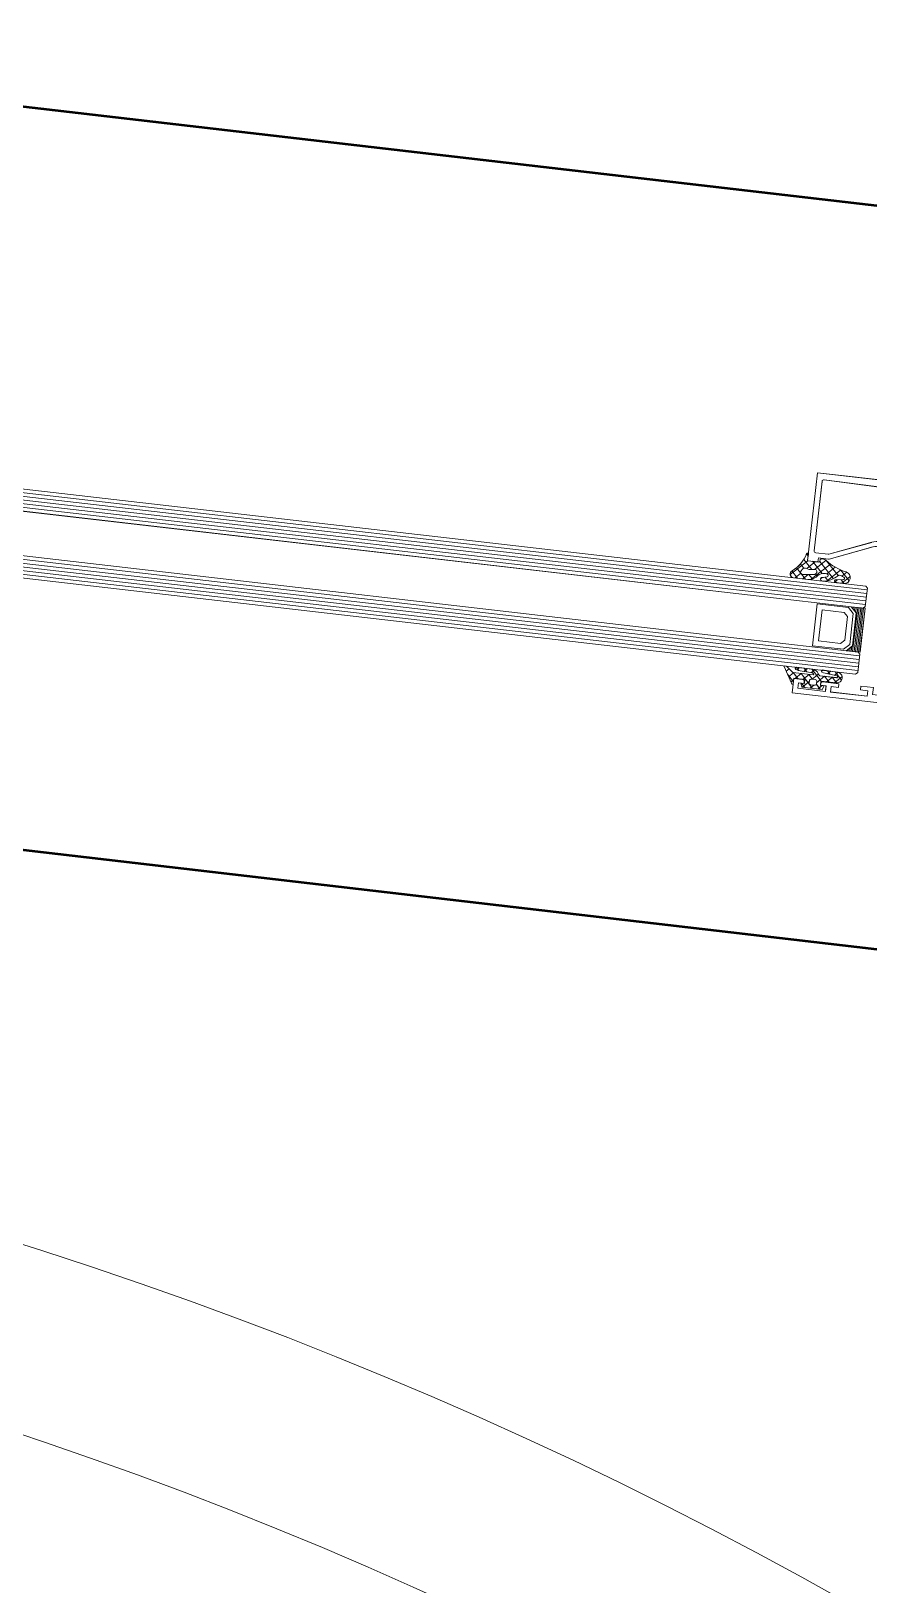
# Model space of a CAD drawing. Header units: millimetres. Extents: x 26282 to 30760, y 1404 to 4574.
# Drawn here: x 29479.27 to 29501.94, y 3448.42 to 3490.5 of the extents above; entities that cross this region are included whole.
import ezdxf

# ---------------------------------------------------------------- set-up
doc = ezdxf.new("R2010")
doc.units = ezdxf.units.MM
doc.header["$LTSCALE"] = 0.25
for name, color, linetype, lineweight in [('AB-DUV', 4, 'Continuous', 50), ('AB-MERD', 6, 'Continuous', 20), ('DOĞRAMA', 30, 'Continuous', 20)]:
    doc.layers.add(name, color=color, linetype=linetype, lineweight=lineweight)

# ---------------------------------------------------------------- blocks, each defined once
blk = doc.blocks.new('CHD60E27', base_point=(-138.6, 7.85))
at = {"color": 1, "linetype": 'Continuous'}
for p, q in [((-80.6, 56.35), (-78.6, 56.35)), ((-115.729976, 50.516652), (-114.729976, 49.516652)), ((-115.729976, 50.516652), (-114.729976, 49.516652)), ((-78.6, 29.85), (-80.6, 29.85)), ((-137.2, 16.75), (-135.7, 16.75)), ((-135.7, 16.75), (-135.7, 15.25))]:
    blk.add_line(p, q, dxfattribs=at)
at = {"color": 40, "linetype": 'Continuous'}
for points in [[(-138.6, 7.85), (-138.6, 78.35), (-134.7, 78.35), (-134.7, 75.95, -0.414213), (-135.199999, 75.45), (-135.7, 75.45), (-135.7, 76.95), (-137.2, 76.95), (-137.2, 69.45), (-135.7, 69.45), (-135.7, 70.95), (-135.2, 70.95, -0.414213), (-134.699999, 70.45), (-134.7, 66.05), (-135.7, 66.05), (-135.7, 68.05), (-137.2, 68.05), (-137.2, 58.05), (-135.7, 58.05), (-135.7, 60.05), (-134.7, 60.05), (-134.7, 56.65), (-136.6, 56.65), (-136.6, 51.35), (-134.4, 51.35), (-132.2, 51.35), (-132.2, 52.95), (-130.2, 52.95), (-130.2, 51.95), (-128.790992, 51.95, 0.176327), (-128.630295, 52.008489), (-127.7, 52.789099), (-127, 52.789099, -0.43976), (-126.701142, 52.462953), (-126.911671, 50.056591, -0.176327), (-126.983943, 49.901604), (-127.323223, 49.562323, -0.577351), (-127.741481, 49.674394), (-127.772347, 49.789587, 0.267949), (-127.949124, 49.966363), (-129.9, 50.489099), (-130.1, 50.489099, 0.842899), (-130.2, 49.906257), (-130.2, 45.839099, 0.414213), (-129.949998, 45.589099), (-129.628806, 45.589099, 0.137838), (-129.498553, 45.625711), (-127.980252, 46.552487, -0.585341), (-127.6, 46.339099), (-127.6, 45.002615, -0.261351), (-128.07899, 44.149065), (-129.797634, 43.1), (-128.07899, 42.050935, -0.261351), (-127.6, 41.197385), (-127.6, 39.8609, -0.585341), (-127.980252, 39.647512), (-129.498554, 40.574288, 0.137838), (-129.628807, 40.6109), (-129.95, 40.6109, 0.414213), (-130.199999, 40.360899), (-130.2, 36.293743, 0.842899), (-130.1, 35.710901), (-129.9, 35.7109), (-127.949123, 36.233636, 0.267949), (-127.772347, 36.410413), (-127.741481, 36.525605, -0.577351), (-127.323223, 36.637676), (-126.983943, 36.298396, -0.176327), (-126.911671, 36.143409), (-126.701141, 33.737047, -0.43976), (-127, 33.4109), (-127.7, 33.4109), (-128.630295, 34.191511, 0.176327), (-128.790992, 34.25), (-130.2, 34.25), (-130.2, 33.25), (-132.2, 33.25), (-132.2, 34.85), (-136.6, 34.85), (-136.6, 29.55), (-134.7, 29.55), (-134.7, 26.15), (-135.7, 26.15), (-135.7, 28.15), (-137.2, 28.15), (-137.2, 18.15), (-135.7, 18.15), (-135.7, 20.15), (-134.7, 20.15), (-134.7, 15.75, -0.414213), (-135.199999, 15.25), (-135.7, 15.25), (-135.7, 16.75), (-137.2, 16.75), (-137.2, 9.25), (-135.7, 9.25), (-135.7, 10.75), (-135.2, 10.75, -0.414213), (-134.699999, 10.25), (-134.7, 7.85), (-138.6, 7.85)], [(-78.6, 56.35), (-78.6, 29.85), (-79.6, 29.85), (-80.6, 29.85, -0.414213), (-82.599999, 31.85), (-80.6, 31.85), (-80.6, 34.85), (-89.1, 34.85), (-89.6, 35.35), (-90.1, 34.85), (-98.6, 34.85), (-98.6, 31.85), (-96.6, 31.85, -0.414213), (-98.599999, 29.85), (-105.740408, 29.85, -0.356298), (-107.699999, 31.450001), (-105.7, 31.45), (-105.7, 34.85), (-109, 34.85), (-109.5, 35.35), (-110, 34.85), (-113.2, 34.85), (-113.2, 31.45), (-111.2, 31.45, -0.356298), (-113.159592, 29.85), (-115.2, 29.85), (-115.2, 34.25), (-116.609007, 34.25, 0.176327), (-116.769704, 34.191511), (-117.7, 33.4109), (-118.4, 33.4109, -0.43976), (-118.698859, 33.737047), (-118.488329, 36.143409, -0.176327), (-118.416057, 36.298397), (-118.076776, 36.637677, -0.577351), (-117.658519, 36.525604), (-117.627652, 36.410413, 0.267949), (-117.450876, 36.233636), (-115.5, 35.7109), (-115.3, 35.7109, 0.842899), (-115.2, 36.293744), (-115.2, 40.3609, 0.414213), (-115.45, 40.6109), (-115.771193, 40.6109, 0.137838), (-115.901446, 40.574288), (-117.419747, 39.647512, -0.585341), (-117.799999, 39.8609), (-117.8, 41.197384, -0.261351), (-117.32101, 42.050935), (-115.602366, 43.1), (-117.321009, 44.149064, -0.261351), (-117.8, 45.002615), (-117.8, 46.339099, -0.585341), (-117.419747, 46.552488), (-115.901445, 45.625712, 0.137838), (-115.771193, 45.5891), (-115.45, 45.589099, 0.414213), (-115.199999, 45.8391), (-115.2, 49.906257, 0.842899), (-115.3, 50.489099), (-115.5, 50.489099), (-117.450876, 49.966364, 0.267949), (-117.627653, 49.789587), (-117.658518, 49.674395, -0.577351), (-118.076776, 49.562322), (-118.416057, 49.901603, -0.176327), (-118.488329, 50.056591), (-118.698858, 52.462953, -0.43976), (-118.4, 52.789099), (-117.7, 52.789099), (-116.769704, 52.008489, 0.176327), (-116.609007, 51.95), (-115.2, 51.95), (-115.2, 56.35), (-113.159591, 56.35, -0.356297), (-111.199999, 54.75), (-113.2, 54.75), (-113.2, 51.35), (-110, 51.35), (-109.5, 50.85), (-109, 51.35), (-105.7, 51.35), (-105.7, 54.75), (-107.7, 54.75, -0.356297), (-105.740408, 56.35), (-98.6, 56.35, -0.414213), (-96.599999, 54.350001), (-98.6, 54.35), (-98.6, 51.35), (-90.1, 51.35), (-89.6, 50.85), (-89.1, 51.35), (-80.6, 51.35), (-80.6, 54.35), (-82.6, 54.35, -0.414213), (-80.6, 56.35), (-78.6, 56.35)], [(-80.6, 43.1), (-80.6, 49.35), (-99.6, 49.35, -0.414213), (-100.6, 50.35), (-100.6, 54.35), (-103.7, 54.35), (-103.7, 50.35, -0.414213), (-104.699999, 49.350001), (-113.2, 49.35), (-113.2, 36.85), (-104.7, 36.85, -0.414213), (-103.699999, 35.850001), (-103.7, 31.85), (-100.6, 31.85), (-100.6, 35.85, -0.414213), (-99.6, 36.85), (-80.6, 36.85), (-80.6, 43.1)]]:
    blk.add_lwpolyline(points, format="xyb", close=True, dxfattribs=at)
blk.add_lwpolyline([(-134.4, 49.35), (-136.6, 49.35), (-136.6, 36.85), (-132.2, 36.85), (-132.2, 49.35), (-134.4, 49.35)], close=True, dxfattribs=at)
at = {"color": 4, "linetype": 'Continuous'}
for points in [[(-130.210348, 45.762166), (-128.497348, 46.762166), (-122.710348, 46.762166), (-116.923348, 46.762166), (-115.210348, 45.762166), (-115.210348, 50.362166), (-116.910348, 49.362166), (-122.710348, 49.362166), (-128.510348, 49.362166), (-130.210348, 50.362166), (-130.210348, 45.762166)], [(-128.497348, 39.437833), (-130.210348, 40.437833), (-130.210348, 35.837833), (-128.510348, 36.837833), (-122.710348, 36.837833), (-116.910348, 36.837833), (-115.210348, 35.837833), (-115.210348, 40.437833), (-116.923348, 39.437833), (-122.710348, 39.437833), (-128.497348, 39.437833)]]:
    blk.add_lwpolyline(points, close=True, dxfattribs=at)
blk = doc.blocks.new('CHD10-3111', base_point=(3855.389827, -8975.811796))
at = {"color": 40, "linetype": 'Continuous'}
blk.add_lwpolyline([(3855.389827, -8949.111796), (3879.389827, -8949.111796), (3879.389827, -8971.111796), (3877.889827, -8971.111796), (3877.889827, -8970.611796), (3875.789827, -8970.611796, 0.414276), (3875.289827, -8971.111902), (3875.289827, -8973.411796), (3875.891113, -8973.764938, -0.44986), (3875.948899, -8974.058621), (3874.687602, -8975.51474, -0.717959), (3873.789827, -8975.211796), (3873.789827, -8970.111796, -0.414242), (3874.789923, -8969.111796), (3876.40713, -8969.111796, 0.409111), (3877.406977, -8968.129248), (3877.703866, -8951.120522, 0.419335), (3877.203942, -8950.611796), (3858.289827, -8950.611796, 0.414214), (3857.789827, -8951.111796), (3857.789827, -8954.510299, 0.096347), (3857.826278, -8954.697709), (3862.331086, -8965.847499, -0.096289), (3862.789827, -8968.20752), (3862.789827, -8975.311796, -0.679855), (3861.925103, -8975.653814), (3860.044019, -8973.648631, -0.65679), (3860.189935, -8973.311796), (3861.289827, -8973.311796, 0.414214), (3861.489827, -8973.111796), (3861.489827, -8968.20752, 0.096295), (3861.125704, -8966.334383), (3856.526235, -8954.950297, -0.096289), (3856.489827, -8954.762994), (3856.489827, -8952.011796), (3855.389827, -8952.011796), (3855.389827, -8949.111796)], format="xyb", close=True, dxfattribs=at)
blk = doc.blocks.new('CHDMN-201', base_point=(29.944199, -19.992072))
at = {"color": 1, "linetype": 'Continuous'}
for p, q in [((24.944196, -17.917709), (26.712382, -16.149524)), ((25.670623, -15.827906), (29.959082, -20.116364)), ((24.944196, -17.222799), (26.363237, -18.64184)), ((24.944197, -19.344121), (26.23548, -20.635403)), ((24.944198, -20.039028), (27.683935, -17.299291)), ((25.940862, -21.163684), (26.275067, -20.829479)), ((26.23548, -20.635403), (26.260255, -20.660179)), ((27.730494, -21.495372), (30.203718, -19.022148)), ((27.817864, -19.286682), (28.843558, -18.260988)), ((27.826231, -20.104834), (29.944199, -22.222802)), ((31.257696, -20.089491), (31.80016, -19.547027)), ((31.416762, -19.452725), (31.950423, -19.986385)), ((25.079548, -21.600792), (25.475995, -21.997239)), ((25.189997, -21.91455), (25.940862, -21.163684)), ((25.475995, -21.997239), (29.768513, -26.289757)), ((25.477814, -24.120378), (25.941592, -24.584156)), ((25.916779, -27.551729), (30.108752, -23.359755)), ((26.075074, -23.150793), (26.624114, -22.601753)), ((26.882093, -28.707735), (30.556963, -25.032865)), ((26.954462, -24.392725), (29.944199, -21.402988)), ((27.79138, -22.191304), (30.58826, -24.988183)), ((24.944199, -28.524309), (25.530435, -27.938072)), ((25.094432, -27.979636), (25.776541, -28.661746)), ((25.178841, -25.942725), (28.496854, -29.260739)), ((25.232281, -26.114906), (26.046166, -25.301021)), ((25.810575, -31.900573), (28.517647, -29.193501)), ((26.991686, -25.63425), (29.066899, -27.709463)), ((24.944199, -29.950724), (27.004506, -32.011031)), ((24.952122, -30.637706), (25.869183, -29.720645)), ((26.861353, -29.746558), (28.07121, -30.956415))]:
    blk.add_line(p, q, dxfattribs=at)
for points in [[(26.390301, -23.393758, -0.11997), (25.342637, -22.236365, -0.11997), (24.944199, -20.726926), (24.944195, -16.789779, -0.730107), (26.758647, -16.209518, 0.185935), (31.810746, -19.549362, -0.858634), (31.670288, -20.125588), (30.144199, -19.992072, 0.414214), (29.944199, -20.192072), (29.944199, -23.09206, 0.414226), (30.244199, -23.392072), (30.544174, -23.392072, -0.414238), (30.844199, -23.692072), (30.844199, -24.310458, -0.167691), (30.631375, -24.927186, 0.106409), (28.114271, -30.786691, -0.907546), (24.944199, -30.478675), (24.944199, -28.292072, -1), (25.744199, -28.292072), (25.908447, -30.169443, 0.790151), (26.678457, -30.282816, 0.061795), (27.025941, -28.955975, 0.24686), (26.961879, -28.781202, -0.192553), (24.944199, -24.656358, -1), (25.941426, -24.581945, 0.061004), (26.187228, -25.817745, 0.744986), (26.953471, -25.796309, 0.211789), (26.613432, -23.622255, 0.100818), (26.390301, -23.393758)], [(26.255022, -20.600362), (26.380094, -22.029945, 0.17342), (26.661249, -22.641873, 0.008526), (26.786952, -22.766133, 0.691738), (27.799141, -22.280005), (27.680588, -20.924941, -0.129672), (27.819183, -20.120619, 0.375997), (27.441422, -18.85823), (27.046771, -18.610379, 0.619603), (26.12995, -19.17078), (26.255022, -20.600362)]]:
    blk.add_lwpolyline(points, format="xyb", close=True, dxfattribs=at)
blk = doc.blocks.new('*U59')
at = {"color": 4, "linetype": 'Continuous'}
for p, q in [((598.494385, 76), (598.494385, 64)), ((598.894385, 76), (598.894385, 64)), ((599.294385, 76), (599.294385, 64)), ((599.694385, 76), (599.694385, 64)), ((600.094385, 76), (600.094385, 64)), ((600.494385, 76), (600.494385, 64)), ((600.894385, 76), (600.894385, 74.65)), ((601.294385, 76), (601.294385, 75.05)), ((601.694385, 76), (601.694385, 75.45)), ((602.094385, 76), (602.094385, 75.85)), ((600.894385, 65.35), (600.894385, 64)), ((601.294385, 64.95), (601.294385, 64)), ((601.694385, 64.55), (601.694385, 64)), ((602.094385, 64.15), (602.094385, 64))]:
    blk.add_line(p, q, dxfattribs=at)
blk = doc.blocks.new('CHD40D02')
at = {"color": 1, "linetype": 'Continuous'}
for p, q in [((-1.122662, 0.665503), (-0.457159, 0)), ((-1.012226, 0), (0.801576, 1.813802)), ((0, -1.109094), (1.4, 0.290906)), ((0.205857, 1.458304), (1.4, 0.264161)), ((1.534377, 2.251105), (2.247288, 1.538194)), ((-2.117144, -5.347558), (1.4, -1.830414)), ((-2.117144, -3.226238), (-1.117144, -2.226238)), ((-2.117144, -2.582656), (-0.421916, -4.277884)), ((0, -0.457159), (1.4, -1.857159)), ((0, -2.578479), (1.4, -3.978479)), ((0.262508, -5.089227), (1.4, -3.951735)), ((2.000247, -3.351488), (2.91136, -2.440375)), ((2.050967, -2.508126), (2.906913, -3.364072)), ((2.135987, -1.094428), (2.921622, -0.308793)), ((2.222769, -0.558608), (2.917076, -1.252915)), ((-2.117144, -4.703976), (-1.237492, -5.583628)), ((-2.117144, -7.468879), (-0.899257, -6.250992)), ((-2.117144, -6.825296), (-1.117144, -7.825296)), ((-0.543237, -6.277883), (1.4, -8.22112)), ((0, -7.473055), (2.106571, -5.366485)), ((0.262508, -4.962308), (1.066416, -5.766216)), ((1.066416, -5.766216), (1.7501, -6.4499)), ((1.930627, -4.509107), (2.59883, -5.177309)), ((2.106571, -5.366485), (2.901098, -4.571957)), ((2.53001, -7.22981), (2.953639, -7.653438)), ((2.59883, -5.177309), (2.73038, -5.30886)), ((0, -9.594375), (1.4, -8.194375)), ((0, -8.942441), (1.4, -10.34244)), ((0.000001, -11.063761), (1.86654, -12.930301)), ((0.005596, -11.710099), (1.4, -10.315696)), ((0.929001, -12.908016), (2.87289, -10.964126)), ((1.935795, -10.878236), (2.844412, -11.786853)), ((2.065011, -9.650685), (2.925923, -8.789773)), ((2.137826, -8.958946), (2.903131, -9.724251))]:
    blk.add_line(p, q, dxfattribs=at)
at = {"color": 7, "linetype": 'Continuous'}
blk.add_line((2.921685, -0.29561), (2.817805, -0.199647), dxfattribs=at)
at = {"color": 1, "linetype": 'Continuous'}
for points in [[(2.921685, -0.29561), (2.9, -4.8), (2.8, -5.1), (2.7, -5.4), (2.6, -5.7), (2.4, -6), (2.3, -6.2), (2, -6.3), (1.8, -6.4), (1.6, -6.6), (1.5, -6.7), (1.4, -6.9), (1.4, -11.5), (1.4, -11.7), (1.6, -11.8), (1.65982, -11.8), (1.85982, -11.6), (2.25982, -7.8), (2.35982, -7.4), (2.55982, -7.2), (2.85982, -7.2), (2.95982, -7.4), (2.85982, -11.5, -1.047986), (0.000001, -11.499982), (0, -7.412301), (-1.117144, -7.412301), (-1.117144, -8.412301), (-2.117144, -7.977518), (-2.117144, -2.406848), (-1.117144, -2.015544), (-1.117144, -3.015544), (0, -3.015544), (0, 0), (-1.5, 0), (-1.6, 0.1), (-1.6, 0.3), (-1.4, 0.5), (2.700478, 2.946982), (2.800478, 2.946982), (2.900478, 2.746982), (2.900478, 2.446982), (2.700478, 2.146982), (1.4, 0.4), (1.4, -5.2), (1.5, -5.3), (1.7, -5.2), (1.907825, -4.888262), (2.146067, -0.926812), (2.230152, -0.523166), (2.318197, -0.219443), (2.614003, -0.107644), (2.817805, -0.199647), (2.921685, -0.29561)], [(0.116062, -6.131436, 0.198912), (0.262508, -5.777883), (0.262508, -4.777884, 0.414213), (-0.237492, -4.277884), (-0.737492, -4.277884, 0.414213), (-1.237492, -4.777883), (-1.237492, -5.777884, 0.414213), (-0.737492, -6.277883), (-0.237491, -6.277883, 0.198912), (0.116062, -6.131436)]]:
    blk.add_lwpolyline(points, format="xyb", close=True, dxfattribs=at)
blk = doc.blocks.new('A$C3DEF5641')
at = {"layer": 'DOĞRAMA', "color": 163, "linetype": 'Continuous'}
for p, q in [((477.08, 82.92), (476.58, 82.42)), ((476.58, 82.42), (476.58, 77.42)), ((476.58, 81.92), (508.58, 81.92)), ((476.58, 80.92), (508.58, 80.92)), ((477.08, 82.92), (508.58, 82.92)), ((817.83, 82.92), (508.58, 82.92)), ((817.83, 81.92), (508.58, 81.92)), ((817.83, 80.92), (508.58, 80.92)), ((476.58, 79.92), (508.58, 79.92)), ((476.58, 78.92), (508.58, 78.92)), ((476.58, 77.92), (508.58, 77.92)), ((476.58, 77.42), (477.08, 76.92)), ((477.08, 76.92), (508.58, 76.92)), ((481.08, 76.62), (479.58, 75.12)), ((489.58, 76.62), (481.08, 76.62)), ((489.58, 65.22), (489.58, 76.62)), ((817.83, 79.92), (508.58, 79.92)), ((817.83, 78.92), (508.58, 78.92)), ((817.83, 77.92), (508.58, 77.92)), ((817.83, 76.92), (508.58, 76.92)), ((479.58, 75.12), (479.58, 66.72)), ((482.08, 75.12), (481.08, 74.12)), ((481.08, 74.12), (481.08, 67.72)), ((488.08, 75.12), (482.08, 75.12)), ((488.08, 66.72), (488.08, 75.12)), ((481.08, 67.72), (482.08, 66.72)), ((477.08, 64.92), (476.58, 64.42)), ((476.58, 64.42), (476.58, 59.42)), ((476.58, 63.92), (508.58, 63.92)), ((477.08, 64.92), (508.58, 64.92)), ((479.58, 66.72), (481.08, 65.22)), ((481.08, 65.22), (489.58, 65.22)), ((482.08, 66.72), (488.08, 66.72)), ((817.83, 64.92), (508.58, 64.92)), ((817.83, 63.92), (508.58, 63.92)), ((476.58, 62.92), (508.58, 62.92)), ((476.58, 61.92), (508.58, 61.92)), ((476.58, 60.92), (508.58, 60.92)), ((476.58, 59.92), (508.58, 59.92)), ((476.58, 59.42), (477.08, 58.92)), ((477.08, 58.92), (508.58, 58.92)), ((817.83, 62.92), (508.58, 62.92)), ((817.83, 61.92), (508.58, 61.92)), ((817.83, 60.92), (508.58, 60.92)), ((817.83, 59.92), (508.58, 59.92)), ((817.83, 58.92), (508.58, 58.92))]:
    blk.add_line(p, q, dxfattribs=at)
blk.add_lwpolyline([(476.58, 76.92), (480.33, 76.92), (478.83, 75.42), (478.83, 66.42), (480.33, 64.92), (476.58, 64.92), (476.58, 76.92)], close=True, dxfattribs=at)
at = {"layer": 'DOĞRAMA', "color": 163, "rotation": 270}
for name, p, xscale in [('CHD60E27', (423.08, 51.92), -1), ('CHD10-3111', (466.88, 87.92), -1), ('CHDMN-201', (493.58, 87.92), -1), ('CHD40D02', (493.58, 55.92), -1.034312)]:
    blk.add_blockref(name, p, dxfattribs=dict(at, xscale=xscale))
at = {"layer": 'DOĞRAMA', "color": 163}
blk.add_blockref('*U59', (-121.91, 0.92), dxfattribs=at)
blk = doc.blocks.new('A$C60FF0BBF')
at = {"layer": 'AB-MERD'}
for centre, radius, start, end in [((205.12, 303.552), 117.5, 355.60468, 82.71213), ((204.833, 303.457), 112.778, 355.62514, 82.41122)]:
    blk.add_arc(centre, radius, start, end, dxfattribs=at)
blk = doc.blocks.new('A$C187D15ED')
at = {"layer": 'AB-DUV'}
for p, q in [((9988.726, 3274.113, 0), (9845.686, 3290.743, 0)), ((9988.726, 3274.113, 0), (9845.686, 3290.743, 0)), ((9986.416, 3254.247), (9843.707, 3270.839)), ((9986.416, 3254.247), (9843.707, 3270.839))]:
    blk.add_line(p, q, dxfattribs=at)
blk.add_blockref('A$C60FF0BBF', (9668.043, 2837.019))
blk.add_blockref('A$C60FF0BBF', (9668.043, 2837.019))
at = {"layer": 'DOĞRAMA', "color": 163, "xscale": -0.1, "yscale": 0.1, "zscale": 0.1, "rotation": 353.4193271623163}
blk.add_blockref('A$C3DEF5641', (9977.873, 3256.74, -134.224), dxfattribs=at)
blk.add_blockref('A$C3DEF5641', (9977.873, 3256.74, -134.224), dxfattribs=at)

msp = doc.modelspace()

# ---------------------------------------------------------------- block references
at = {"layer": 'AB-DUV', "ltscale": 100}
msp.add_blockref('A$C187D15ED', (19570.424, 205.028, 5.126), dxfattribs=at)

# ---------------------------------------------------------------- next in the draw order: linework, layer by layer
at = {"layer": 'AB-MERD'}
for centre, radius, start, end in [((29443.587, 3345.599, 5.126), 117.5, 355.60468, 82.71213), ((29443.587, 3345.599, 5.126), 117.5, 355.60468, 82.71213), ((29443.3, 3345.504, 5.126), 112.778, 355.62514, 82.41122), ((29443.3, 3345.504, 5.126), 112.778, 355.62514, 82.41122)]:
    msp.add_arc(centre, radius, start, end, dxfattribs=at)
at = {"layer": 'DOĞRAMA', "color": 163, "linetype": 'Continuous'}
for p, q in [((29467.98, 3479.179, -129.098), (29498.701, 3475.635, -129.098)), ((29467.98, 3479.179, -129.098), (29498.701, 3475.635, -129.098)), ((29467.992, 3479.278, -129.098), (29498.713, 3475.734, -129.098)), ((29467.992, 3479.278, -129.098), (29498.713, 3475.734, -129.098)), ((29468.003, 3479.377, -129.098), (29498.724, 3475.833, -129.098)), ((29468.003, 3479.377, -129.098), (29498.724, 3475.833, -129.098)), ((29467.934, 3478.781, -129.098), (29498.656, 3475.237, -129.098)), ((29467.934, 3478.781, -129.098), (29498.656, 3475.237, -129.098)), ((29467.946, 3478.881, -129.098), (29498.667, 3475.337, -129.098)), ((29467.946, 3478.881, -129.098), (29498.667, 3475.337, -129.098)), ((29467.957, 3478.98, -129.098), (29498.678, 3475.436, -129.098)), ((29467.957, 3478.98, -129.098), (29498.678, 3475.436, -129.098)), ((29467.969, 3479.079, -129.098), (29498.69, 3475.535, -129.098)), ((29467.969, 3479.079, -129.098), (29498.69, 3475.535, -129.098)), ((29467.785, 3477.49, -129.098), (29498.507, 3473.946, -129.098)), ((29467.785, 3477.49, -129.098), (29498.507, 3473.946, -129.098)), ((29467.797, 3477.589, -129.098), (29498.518, 3474.045, -129.098)), ((29467.797, 3477.589, -129.098), (29498.518, 3474.045, -129.098)), ((29467.739, 3477.093, -129.098), (29498.461, 3473.549, -129.098)), ((29467.739, 3477.093, -129.098), (29498.461, 3473.549, -129.098)), ((29467.751, 3477.192, -129.098), (29498.472, 3473.648, -129.098)), ((29467.751, 3477.192, -129.098), (29498.472, 3473.648, -129.098)), ((29467.762, 3477.291, -129.098), (29498.484, 3473.747, -129.098)), ((29467.762, 3477.291, -129.098), (29498.484, 3473.747, -129.098)), ((29467.774, 3477.391, -129.098), (29498.495, 3473.847, -129.098)), ((29467.774, 3477.391, -129.098), (29498.495, 3473.847, -129.098)), ((29467.728, 3476.993, -129.098), (29498.449, 3473.449, -129.098)), ((29467.728, 3476.993, -129.098), (29498.449, 3473.449, -129.098)), ((29501.854, 3475.472, -129.098), (29498.724, 3475.833, -129.098)), ((29501.854, 3475.472, -129.098), (29498.724, 3475.833, -129.098)), ((29501.857, 3475.069, -129.098), (29498.678, 3475.436, -129.098)), ((29501.857, 3475.069, -129.098), (29498.678, 3475.436, -129.098)), ((29501.869, 3475.169, -129.098), (29498.69, 3475.535, -129.098)), ((29501.869, 3475.169, -129.098), (29498.69, 3475.535, -129.098)), ((29501.88, 3475.268, -129.098), (29498.701, 3475.635, -129.098)), ((29501.88, 3475.268, -129.098), (29498.701, 3475.635, -129.098)), ((29501.892, 3475.367, -129.098), (29498.713, 3475.734, -129.098)), ((29501.892, 3475.367, -129.098), (29498.713, 3475.734, -129.098)), ((29501.897, 3475.417, -129.098), (29501.84, 3474.92, -129.098)), ((29501.897, 3475.417, -129.098), (29501.84, 3474.92, -129.098)), ((29501.854, 3475.472, -129.098), (29501.897, 3475.417, -129.098)), ((29501.854, 3475.472, -129.098), (29501.897, 3475.417, -129.098)), ((29501.785, 3474.876, -129.098), (29498.656, 3475.237, -129.098)), ((29501.785, 3474.876, -129.098), (29498.656, 3475.237, -129.098)), ((29501.846, 3474.97, -129.098), (29498.667, 3475.337, -129.098)), ((29501.846, 3474.97, -129.098), (29498.667, 3475.337, -129.098)), ((29500.409, 3473.857, -129.098), (29500.54, 3474.99, -129.098)), ((29500.409, 3473.857, -129.098), (29500.54, 3474.99, -129.098)), ((29500.54, 3474.99, -129.098), (29501.384, 3474.892, -129.098)), ((29500.54, 3474.99, -129.098), (29501.384, 3474.892, -129.098)), ((29500.575, 3473.989, -129.098), (29500.671, 3474.824, -129.098)), ((29500.575, 3473.989, -129.098), (29500.671, 3474.824, -129.098)), ((29500.671, 3474.824, -129.098), (29501.267, 3474.755, -129.098)), ((29500.671, 3474.824, -129.098), (29501.267, 3474.755, -129.098)), ((29501.267, 3474.755, -129.098), (29501.355, 3474.644, -129.098)), ((29501.267, 3474.755, -129.098), (29501.355, 3474.644, -129.098)), ((29501.355, 3474.644, -129.098), (29501.282, 3474.008, -129.098)), ((29501.355, 3474.644, -129.098), (29501.282, 3474.008, -129.098)), ((29501.384, 3474.892, -129.098), (29501.516, 3474.726, -129.098)), ((29501.384, 3474.892, -129.098), (29501.516, 3474.726, -129.098)), ((29501.516, 3474.726, -129.098), (29501.42, 3473.892, -129.098)), ((29501.516, 3474.726, -129.098), (29501.42, 3473.892, -129.098)), ((29501.84, 3474.92, -129.098), (29501.785, 3474.876, -129.098)), ((29501.84, 3474.92, -129.098), (29501.785, 3474.876, -129.098)), ((29501.663, 3473.381, -129.098), (29498.484, 3473.747, -129.098)), ((29501.663, 3473.381, -129.098), (29498.484, 3473.747, -129.098)), ((29501.674, 3473.48, -129.098), (29498.495, 3473.847, -129.098)), ((29501.674, 3473.48, -129.098), (29498.495, 3473.847, -129.098)), ((29501.685, 3473.579, -129.098), (29498.507, 3473.946, -129.098)), ((29501.685, 3473.579, -129.098), (29498.507, 3473.946, -129.098)), ((29501.647, 3473.684, -129.098), (29498.518, 3474.045, -129.098)), ((29501.647, 3473.684, -129.098), (29498.518, 3474.045, -129.098)), ((29501.253, 3473.76, -129.098), (29500.409, 3473.857, -129.098)), ((29501.253, 3473.76, -129.098), (29500.409, 3473.857, -129.098)), ((29501.171, 3473.92, -129.098), (29500.575, 3473.989, -129.098)), ((29501.171, 3473.92, -129.098), (29500.575, 3473.989, -129.098)), ((29501.282, 3474.008, -129.098), (29501.171, 3473.92, -129.098)), ((29501.282, 3474.008, -129.098), (29501.171, 3473.92, -129.098)), ((29501.42, 3473.892, -129.098), (29501.253, 3473.76, -129.098)), ((29501.42, 3473.892, -129.098), (29501.253, 3473.76, -129.098)), ((29501.579, 3473.088, -129.098), (29498.449, 3473.449, -129.098)), ((29501.579, 3473.088, -129.098), (29498.449, 3473.449, -129.098)), ((29501.64, 3473.182, -129.098), (29498.461, 3473.549, -129.098)), ((29501.64, 3473.182, -129.098), (29498.461, 3473.549, -129.098)), ((29501.651, 3473.281, -129.098), (29498.472, 3473.648, -129.098)), ((29501.651, 3473.281, -129.098), (29498.472, 3473.648, -129.098)), ((29501.691, 3473.629, -129.098), (29501.634, 3473.132, -129.098)), ((29501.691, 3473.629, -129.098), (29501.634, 3473.132, -129.098)), ((29501.647, 3473.684, -129.098), (29501.691, 3473.629, -129.098)), ((29501.647, 3473.684, -129.098), (29501.691, 3473.629, -129.098)), ((29501.634, 3473.132, -129.098), (29501.579, 3473.088, -129.098)), ((29501.634, 3473.132, -129.098), (29501.579, 3473.088, -129.098))]:
    msp.add_line(p, q, dxfattribs=at)
at = {"layer": 'DOĞRAMA', "color": 1, "linetype": 'Continuous'}
for p, q in [((29500.235, 3476.311, -129.098), (29500.294, 3476.358, -129.098)), ((29500.235, 3476.311, -129.098), (29500.294, 3476.358, -129.098)), ((29500.296, 3476.288, -129.098), (29500.249, 3476.348, -129.098)), ((29500.296, 3476.288, -129.098), (29500.249, 3476.348, -129.098)), ((29499.809, 3475.781, -129.098), (29500.284, 3476.158, -129.098)), ((29499.809, 3475.781, -129.098), (29500.284, 3476.158, -129.098)), ((29500.008, 3475.685, -129.098), (29499.853, 3475.881, -129.098)), ((29500.008, 3475.685, -129.098), (29499.853, 3475.881, -129.098)), ((29499.939, 3475.693, -129.098), (29500.097, 3475.818, -129.098)), ((29499.939, 3475.693, -129.098), (29500.097, 3475.818, -129.098)), ((29500.219, 3475.661, -129.098), (29499.978, 3475.965, -129.098)), ((29500.219, 3475.661, -129.098), (29499.978, 3475.965, -129.098)), ((29500.177, 3475.955, -129.098), (29500.087, 3476.069, -129.098)), ((29500.177, 3475.955, -129.098), (29500.087, 3476.069, -129.098)), ((29500.396, 3475.921, -129.098), (29500.178, 3476.195, -129.098)), ((29500.396, 3475.921, -129.098), (29500.178, 3476.195, -129.098)), ((29500.259, 3475.947, -129.098), (29500.493, 3476.133, -129.098)), ((29500.259, 3475.947, -129.098), (29500.493, 3476.133, -129.098)), ((29500.675, 3475.811, -129.098), (29500.412, 3476.142, -129.098)), ((29500.675, 3475.811, -129.098), (29500.412, 3476.142, -129.098)), ((29500.42, 3475.691, -129.098), (29500.895, 3476.069, -129.098)), ((29500.42, 3475.691, -129.098), (29500.895, 3476.069, -129.098)), ((29500.466, 3475.919, -129.098), (29500.775, 3476.165, -129.098)), ((29500.466, 3475.919, -129.098), (29500.775, 3476.165, -129.098)), ((29500.541, 3475.738, -129.098), (29500.493, 3475.798, -129.098)), ((29500.541, 3475.738, -129.098), (29500.493, 3475.798, -129.098)), ((29500.977, 3475.671, -129.098), (29500.608, 3476.136, -129.098)), ((29500.977, 3475.671, -129.098), (29500.608, 3476.136, -129.098)), ((29501.102, 3475.754, -129.098), (29500.78, 3476.161, -129.098)), ((29501.102, 3475.754, -129.098), (29500.78, 3476.161, -129.098)), ((29500.798, 3475.8, -129.098), (29501.028, 3475.983, -129.098)), ((29500.798, 3475.8, -129.098), (29501.028, 3475.983, -129.098)), ((29500.808, 3475.617, -129.098), (29501.176, 3475.908, -129.098)), ((29500.808, 3475.617, -129.098), (29501.176, 3475.908, -129.098)), ((29501.407, 3475.611, -129.098), (29501.169, 3475.911, -129.098)), ((29501.407, 3475.611, -129.098), (29501.169, 3475.911, -129.098)), ((29501.205, 3475.74, -129.098), (29501.339, 3475.846, -129.098)), ((29501.205, 3475.74, -129.098), (29501.339, 3475.846, -129.098)), ((29500.15, 3475.669, -129.098), (29500.293, 3475.782, -129.098)), ((29500.15, 3475.669, -129.098), (29500.293, 3475.782, -129.098)), ((29500.293, 3475.782, -129.098), (29500.296, 3475.785, -129.098)), ((29500.293, 3475.782, -129.098), (29500.296, 3475.785, -129.098)), ((29500.342, 3475.747, -129.098), (29500.313, 3475.784, -129.098)), ((29500.342, 3475.747, -129.098), (29500.313, 3475.784, -129.098)), ((29500.408, 3475.664, -129.098), (29500.342, 3475.747, -129.098)), ((29500.408, 3475.664, -129.098), (29500.342, 3475.747, -129.098)), ((29500.376, 3475.657, -129.098), (29500.42, 3475.691, -129.098)), ((29500.376, 3475.657, -129.098), (29500.42, 3475.691, -129.098)), ((29500.631, 3475.667, -129.098), (29500.682, 3475.708, -129.098)), ((29500.631, 3475.667, -129.098), (29500.682, 3475.708, -129.098)), ((29500.826, 3475.62, -129.098), (29500.754, 3475.71, -129.098)), ((29500.826, 3475.62, -129.098), (29500.754, 3475.71, -129.098)), ((29501.01, 3475.585, -129.098), (29501.085, 3475.645, -129.098)), ((29501.01, 3475.585, -129.098), (29501.085, 3475.645, -129.098)), ((29501.062, 3475.564, -129.098), (29501.011, 3475.629, -129.098)), ((29501.062, 3475.564, -129.098), (29501.011, 3475.629, -129.098)), ((29501.272, 3475.54, -129.098), (29501.191, 3475.642, -129.098)), ((29501.272, 3475.54, -129.098), (29501.191, 3475.642, -129.098)), ((29501.204, 3475.547, -129.098), (29501.432, 3475.728, -129.098)), ((29501.204, 3475.547, -129.098), (29501.432, 3475.728, -129.098)), ((29499.644, 3473.291, -129.098), (29499.645, 3473.301, -129.098)), ((29499.644, 3473.291, -129.098), (29499.645, 3473.301, -129.098)), ((29499.839, 3472.841, -129.098), (29499.644, 3473.291, -129.098)), ((29499.839, 3472.841, -129.098), (29499.644, 3473.291, -129.098)), ((29499.645, 3473.301, -129.098), (29499.666, 3473.309, -129.098)), ((29499.645, 3473.301, -129.098), (29499.666, 3473.309, -129.098)), ((29499.666, 3473.309, -129.098), (29499.696, 3473.305, -129.098)), ((29499.666, 3473.309, -129.098), (29499.696, 3473.305, -129.098)), ((29499.696, 3473.305, -129.098), (29499.724, 3473.281, -129.098)), ((29499.696, 3473.305, -129.098), (29499.724, 3473.281, -129.098)), ((29499.724, 3473.281, -129.098), (29499.882, 3473.128, -129.098)), ((29499.724, 3473.281, -129.098), (29499.882, 3473.128, -129.098)), ((29499.958, 3473.267, -129.098), (29499.969, 3473.276, -129.098)), ((29499.958, 3473.267, -129.098), (29499.969, 3473.276, -129.098)), ((29499.969, 3473.276, -129.098), (29500.416, 3473.222, -129.098)), ((29499.969, 3473.276, -129.098), (29500.416, 3473.222, -129.098)), ((29500.039, 3473.186, -129.098), (29499.97, 3473.276, -129.098)), ((29500.039, 3473.186, -129.098), (29499.97, 3473.276, -129.098)), ((29499.7, 3473.163, -129.098), (29499.779, 3473.228, -129.098)), ((29499.7, 3473.163, -129.098), (29499.779, 3473.228, -129.098)), ((29499.893, 3472.875, -129.098), (29499.734, 3473.082, -129.098)), ((29499.893, 3472.875, -129.098), (29499.734, 3473.082, -129.098)), ((29499.763, 3473.017, -129.098), (29499.895, 3473.126, -129.098)), ((29499.763, 3473.017, -129.098), (29499.895, 3473.126, -129.098)), ((29499.826, 3472.872, -129.098), (29499.9, 3472.932, -129.098)), ((29499.826, 3472.872, -129.098), (29499.9, 3472.932, -129.098)), ((29499.882, 3473.128, -129.098), (29500.438, 3473.064, -129.098)), ((29499.882, 3473.128, -129.098), (29500.438, 3473.064, -129.098)), ((29499.905, 3472.979, -129.098), (29499.887, 3472.825, -129.098)), ((29499.905, 3472.979, -129.098), (29499.887, 3472.825, -129.098)), ((29500.015, 3472.967, -129.098), (29499.893, 3473.126, -129.098)), ((29500.015, 3472.967, -129.098), (29499.893, 3473.126, -129.098)), ((29500.205, 3472.945, -129.098), (29499.905, 3472.979, -129.098)), ((29500.205, 3472.945, -129.098), (29499.905, 3472.979, -129.098)), ((29499.947, 3473.247, -129.098), (29499.958, 3473.267, -129.098)), ((29499.947, 3473.247, -129.098), (29499.958, 3473.267, -129.098)), ((29499.954, 3473.215, -129.098), (29499.947, 3473.247, -129.098)), ((29499.954, 3473.215, -129.098), (29499.947, 3473.247, -129.098)), ((29499.95, 3472.974, -129.098), (29500.106, 3473.102, -129.098)), ((29499.95, 3472.974, -129.098), (29500.106, 3473.102, -129.098)), ((29499.983, 3473.202, -129.098), (29499.954, 3473.215, -129.098)), ((29499.983, 3473.202, -129.098), (29499.954, 3473.215, -129.098)), ((29500.023, 3473.189, -129.098), (29499.983, 3473.202, -129.098)), ((29500.023, 3473.189, -129.098), (29499.983, 3473.202, -129.098)), ((29499.987, 3473.201, -129.098), (29500.064, 3473.265, -129.098)), ((29499.987, 3473.201, -129.098), (29500.064, 3473.265, -129.098)), ((29500.413, 3473.119, -129.098), (29500.023, 3473.189, -129.098)), ((29500.413, 3473.119, -129.098), (29500.023, 3473.189, -129.098)), ((29500.411, 3472.7, -129.098), (29500.103, 3473.102, -129.098)), ((29500.411, 3472.7, -129.098), (29500.103, 3473.102, -129.098)), ((29500.136, 3472.732, -129.098), (29500.325, 3472.887, -129.098)), ((29500.136, 3472.732, -129.098), (29500.325, 3472.887, -129.098)), ((29500.161, 3472.95, -129.098), (29500.317, 3473.078, -129.098)), ((29500.161, 3472.95, -129.098), (29500.317, 3473.078, -129.098)), ((29500.178, 3473.161, -129.098), (29500.274, 3473.239, -129.098)), ((29500.178, 3473.161, -129.098), (29500.274, 3473.239, -129.098)), ((29500.262, 3473.146, -129.098), (29500.182, 3473.25, -129.098)), ((29500.262, 3473.146, -129.098), (29500.182, 3473.25, -129.098)), ((29500.191, 3472.83, -129.098), (29500.205, 3472.945, -129.098)), ((29500.191, 3472.83, -129.098), (29500.205, 3472.945, -129.098)), ((29500.414, 3472.948, -129.098), (29500.314, 3473.078, -129.098)), ((29500.414, 3472.948, -129.098), (29500.314, 3473.078, -129.098)), ((29500.327, 3472.906, -129.098), (29500.321, 3472.854, -129.098)), ((29500.327, 3472.906, -129.098), (29500.321, 3472.854, -129.098)), ((29500.376, 3473.126, -129.098), (29500.45, 3473.187, -129.098)), ((29500.376, 3473.126, -129.098), (29500.45, 3473.187, -129.098)), ((29500.482, 3472.94, -129.098), (29500.383, 3472.952, -129.098)), ((29500.482, 3472.94, -129.098), (29500.383, 3472.952, -129.098)), ((29500.463, 3473.134, -129.098), (29500.394, 3473.225, -129.098)), ((29500.463, 3473.134, -129.098), (29500.394, 3473.225, -129.098)), ((29500.401, 3472.949, -129.098), (29500.49, 3473.023, -129.098)), ((29500.401, 3472.949, -129.098), (29500.49, 3473.023, -129.098)), ((29500.442, 3473.094, -129.098), (29500.413, 3473.119, -129.098)), ((29500.442, 3473.094, -129.098), (29500.413, 3473.119, -129.098)), ((29500.416, 3473.222, -129.098), (29500.445, 3473.209, -129.098)), ((29500.416, 3473.222, -129.098), (29500.445, 3473.209, -129.098)), ((29500.438, 3473.064, -129.098), (29500.449, 3473.073, -129.098)), ((29500.438, 3473.064, -129.098), (29500.449, 3473.073, -129.098)), ((29500.449, 3473.073, -129.098), (29500.442, 3473.094, -129.098)), ((29500.449, 3473.073, -129.098), (29500.442, 3473.094, -129.098)), ((29500.445, 3473.209, -129.098), (29500.473, 3473.195, -129.098)), ((29500.445, 3473.209, -129.098), (29500.473, 3473.195, -129.098)), ((29500.45, 3473.187, -129.098), (29500.465, 3473.199, -129.098)), ((29500.45, 3473.187, -129.098), (29500.465, 3473.199, -129.098)), ((29500.647, 3472.894, -129.098), (29500.463, 3473.134, -129.098)), ((29500.647, 3472.894, -129.098), (29500.463, 3473.134, -129.098)), ((29500.473, 3473.195, -129.098), (29500.502, 3473.181, -129.098)), ((29500.473, 3473.195, -129.098), (29500.502, 3473.181, -129.098)), ((29500.49, 3473.023, -129.098), (29500.566, 3473.085, -129.098)), ((29500.49, 3473.023, -129.098), (29500.566, 3473.085, -129.098)), ((29500.502, 3473.181, -129.098), (29500.529, 3473.157, -129.098)), ((29500.502, 3473.181, -129.098), (29500.529, 3473.157, -129.098)), ((29500.52, 3472.832, -129.098), (29500.526, 3472.883, -129.098)), ((29500.52, 3472.832, -129.098), (29500.526, 3472.883, -129.098)), ((29500.522, 3472.852, -129.098), (29500.738, 3473.029, -129.098)), ((29500.522, 3472.852, -129.098), (29500.738, 3473.029, -129.098)), ((29500.529, 3473.157, -129.098), (29500.548, 3473.145, -129.098)), ((29500.529, 3473.157, -129.098), (29500.548, 3473.145, -129.098)), ((29500.548, 3473.145, -129.098), (29500.555, 3473.113, -129.098)), ((29500.548, 3473.145, -129.098), (29500.555, 3473.113, -129.098)), ((29500.555, 3473.113, -129.098), (29500.562, 3473.091, -129.098)), ((29500.555, 3473.113, -129.098), (29500.562, 3473.091, -129.098)), ((29500.562, 3473.091, -129.098), (29500.58, 3473.068, -129.098)), ((29500.562, 3473.091, -129.098), (29500.58, 3473.068, -129.098)), ((29500.58, 3473.068, -129.098), (29500.588, 3473.057, -129.098)), ((29500.58, 3473.068, -129.098), (29500.588, 3473.057, -129.098)), ((29500.588, 3473.057, -129.098), (29500.607, 3473.044, -129.098)), ((29500.588, 3473.057, -129.098), (29500.607, 3473.044, -129.098)), ((29500.607, 3473.044, -129.098), (29501.064, 3472.991, -129.098)), ((29500.607, 3473.044, -129.098), (29501.064, 3472.991, -129.098)), ((29500.641, 3472.894, -129.098), (29500.628, 3472.78, -129.098)), ((29500.641, 3472.894, -129.098), (29500.628, 3472.78, -129.098)), ((29501.047, 3472.848, -129.098), (29500.641, 3472.894, -129.098)), ((29501.047, 3472.848, -129.098), (29500.641, 3472.894, -129.098)), ((29500.651, 3473.16, -129.098), (29500.654, 3473.191, -129.098)), ((29500.651, 3473.16, -129.098), (29500.654, 3473.191, -129.098)), ((29500.668, 3473.137, -129.098), (29500.651, 3473.16, -129.098)), ((29500.668, 3473.137, -129.098), (29500.651, 3473.16, -129.098)), ((29500.653, 3473.156, -129.098), (29500.7, 3473.195, -129.098)), ((29500.653, 3473.156, -129.098), (29500.7, 3473.195, -129.098)), ((29500.654, 3473.191, -129.098), (29500.675, 3473.199, -129.098)), ((29500.654, 3473.191, -129.098), (29500.675, 3473.199, -129.098)), ((29500.707, 3473.122, -129.098), (29500.668, 3473.137, -129.098)), ((29500.707, 3473.122, -129.098), (29500.668, 3473.137, -129.098)), ((29500.675, 3473.199, -129.098), (29501.081, 3473.141, -129.098)), ((29500.675, 3473.199, -129.098), (29501.081, 3473.141, -129.098)), ((29501.079, 3473.037, -129.098), (29500.707, 3473.122, -129.098)), ((29501.079, 3473.037, -129.098), (29500.707, 3473.122, -129.098)), ((29500.858, 3472.869, -129.098), (29500.736, 3473.029, -129.098)), ((29500.858, 3472.869, -129.098), (29500.736, 3473.029, -129.098)), ((29500.793, 3472.877, -129.098), (29500.949, 3473.005, -129.098)), ((29500.793, 3472.877, -129.098), (29500.949, 3473.005, -129.098)), ((29500.888, 3473.081, -129.098), (29500.813, 3473.179, -129.098)), ((29500.888, 3473.081, -129.098), (29500.813, 3473.179, -129.098)), ((29500.82, 3473.096, -129.098), (29500.905, 3473.166, -129.098)), ((29500.82, 3473.096, -129.098), (29500.905, 3473.166, -129.098)), ((29501.068, 3472.846, -129.098), (29500.946, 3473.005, -129.098)), ((29501.068, 3472.846, -129.098), (29500.946, 3473.005, -129.098)), ((29501.004, 3472.853, -129.098), (29501.212, 3473.023, -129.098)), ((29501.004, 3472.853, -129.098), (29501.212, 3473.023, -129.098)), ((29501.009, 3473.054, -129.098), (29501.11, 3473.136, -129.098)), ((29501.009, 3473.054, -129.098), (29501.11, 3473.136, -129.098)), ((29501.198, 3472.927, -129.098), (29501.028, 3473.149, -129.098)), ((29501.198, 3472.927, -129.098), (29501.028, 3473.149, -129.098)), ((29501.064, 3472.991, -129.098), (29501.084, 3472.989, -129.098)), ((29501.064, 3472.991, -129.098), (29501.084, 3472.989, -129.098)), ((29501.097, 3473.015, -129.098), (29501.079, 3473.037, -129.098)), ((29501.097, 3473.015, -129.098), (29501.079, 3473.037, -129.098)), ((29501.084, 3472.989, -129.098), (29501.096, 3473.008, -129.098)), ((29501.084, 3472.989, -129.098), (29501.096, 3473.008, -129.098)), ((29501.096, 3473.008, -129.098), (29501.097, 3473.015, -129.098)), ((29501.096, 3473.008, -129.098), (29501.097, 3473.015, -129.098)), ((29499.856, 3472.818, -129.098), (29499.839, 3472.841, -129.098)), ((29499.856, 3472.818, -129.098), (29499.839, 3472.841, -129.098)), ((29499.876, 3472.816, -129.098), (29499.856, 3472.818, -129.098)), ((29499.876, 3472.816, -129.098), (29499.856, 3472.818, -129.098)), ((29499.887, 3472.825, -129.098), (29499.876, 3472.816, -129.098)), ((29499.887, 3472.825, -129.098), (29499.876, 3472.816, -129.098)), ((29500.119, 3472.734, -129.098), (29500.092, 3472.841, -129.098)), ((29500.092, 3472.841, -129.098), (29500.191, 3472.83, -129.098)), ((29500.119, 3472.734, -129.098), (29500.092, 3472.841, -129.098)), ((29500.092, 3472.841, -129.098), (29500.191, 3472.83, -129.098)), ((29500.2, 3472.725, -129.098), (29500.113, 3472.839, -129.098)), ((29500.2, 3472.725, -129.098), (29500.113, 3472.839, -129.098)), ((29500.672, 3472.67, -129.098), (29500.119, 3472.734, -129.098)), ((29500.672, 3472.67, -129.098), (29500.119, 3472.734, -129.098)), ((29500.347, 3472.708, -129.098), (29500.445, 3472.788, -129.098)), ((29500.347, 3472.708, -129.098), (29500.445, 3472.788, -129.098)), ((29500.365, 3472.797, -129.098), (29500.464, 3472.786, -129.098)), ((29500.365, 3472.797, -129.098), (29500.464, 3472.786, -129.098)), ((29500.622, 3472.676, -129.098), (29500.515, 3472.815, -129.098)), ((29500.622, 3472.676, -129.098), (29500.515, 3472.815, -129.098)), ((29500.558, 3472.684, -129.098), (29500.669, 3472.775, -129.098)), ((29500.558, 3472.684, -129.098), (29500.669, 3472.775, -129.098)), ((29500.628, 3472.78, -129.098), (29500.727, 3472.768, -129.098)), ((29500.628, 3472.78, -129.098), (29500.727, 3472.768, -129.098)), ((29500.727, 3472.768, -129.098), (29500.672, 3472.67, -129.098)), ((29500.727, 3472.768, -129.098), (29500.672, 3472.67, -129.098))]:
    msp.add_line(p, q, dxfattribs=at)
at = {"layer": 'DOĞRAMA', "color": 4, "linetype": 'Continuous'}
for p, q in [((29501.477, 3474.912, -129.098), (29501.475, 3474.897, -129.098)), ((29501.477, 3474.912, -129.098), (29501.475, 3474.897, -129.098)), ((29501.636, 3474.894, -129.098), (29501.498, 3473.701, -129.098)), ((29501.636, 3474.894, -129.098), (29501.498, 3473.701, -129.098)), ((29501.517, 3474.907, -129.098), (29501.51, 3474.853, -129.098)), ((29501.517, 3474.907, -129.098), (29501.51, 3474.853, -129.098)), ((29501.676, 3474.889, -129.098), (29501.538, 3473.697, -129.098)), ((29501.676, 3474.889, -129.098), (29501.538, 3473.697, -129.098)), ((29501.556, 3474.903, -129.098), (29501.545, 3474.808, -129.098)), ((29501.556, 3474.903, -129.098), (29501.545, 3474.808, -129.098)), ((29501.715, 3474.884, -129.098), (29501.578, 3473.692, -129.098)), ((29501.715, 3474.884, -129.098), (29501.578, 3473.692, -129.098)), ((29501.596, 3474.898, -129.098), (29501.581, 3474.764, -129.098)), ((29501.596, 3474.898, -129.098), (29501.581, 3474.764, -129.098)), ((29501.755, 3474.88, -129.098), (29501.617, 3473.688, -129.098)), ((29501.755, 3474.88, -129.098), (29501.617, 3473.688, -129.098)), ((29501.795, 3474.875, -129.098), (29501.657, 3473.683, -129.098)), ((29501.795, 3474.875, -129.098), (29501.657, 3473.683, -129.098)), ((29501.834, 3474.871, -129.098), (29501.697, 3473.679, -129.098)), ((29501.834, 3474.871, -129.098), (29501.697, 3473.679, -129.098)), ((29501.341, 3473.735, -129.098), (29501.339, 3473.72, -129.098)), ((29501.341, 3473.735, -129.098), (29501.339, 3473.72, -129.098)), ((29501.385, 3473.77, -129.098), (29501.379, 3473.715, -129.098)), ((29501.385, 3473.77, -129.098), (29501.379, 3473.715, -129.098)), ((29501.43, 3473.805, -129.098), (29501.419, 3473.711, -129.098)), ((29501.43, 3473.805, -129.098), (29501.419, 3473.711, -129.098)), ((29501.474, 3473.84, -129.098), (29501.459, 3473.706, -129.098)), ((29501.474, 3473.84, -129.098), (29501.459, 3473.706, -129.098))]:
    msp.add_line(p, q, dxfattribs=at)
at = {"layer": 'DOĞRAMA', "color": 7, "linetype": 'Continuous'}
msp.add_line((29499.969, 3473.276, -129.098), (29499.958, 3473.267, -129.098), dxfattribs=at)
msp.add_line((29499.969, 3473.276, -129.098), (29499.958, 3473.267, -129.098), dxfattribs=at)
at = {"layer": 'DOĞRAMA', "color": 40, "linetype": 'Continuous', "elevation": -129.098}
for points in [[(29502.048, 3476.531), (29500.865, 3476.204, -0.096289), (29500.846, 3476.203), (29500.572, 3476.234), (29500.56, 3476.125), (29500.272, 3476.158), (29500.272, 3476.158), (29500.547, 3478.542), (29502.732, 3478.29)], [(29502.048, 3476.531), (29500.865, 3476.204, -0.096289), (29500.846, 3476.203), (29500.572, 3476.234), (29500.56, 3476.125), (29500.272, 3476.158), (29500.272, 3476.158), (29500.547, 3478.542), (29502.732, 3478.29)], [(29502.413, 3478.127), (29500.727, 3478.352, 0.419335), (29500.671, 3478.308), (29500.454, 3476.429, 0.414214), (29500.498, 3476.374), (29500.836, 3476.335, 0.096347), (29500.855, 3476.336), (29502.014, 3476.656, -0.096289)], [(29502.413, 3478.127), (29500.727, 3478.352, 0.419335), (29500.671, 3478.308), (29500.454, 3476.429, 0.414214), (29500.498, 3476.374), (29500.836, 3476.335, 0.096347), (29500.855, 3476.336), (29502.014, 3476.656, -0.096289)], [(29506.863, 3471.774), (29499.859, 3472.582), (29499.904, 3472.969), (29500.142, 3472.942, -0.414213), (29500.186, 3472.886), (29500.18, 3472.837), (29500.031, 3472.854), (29500.014, 3472.705), (29500.759, 3472.619), (29500.777, 3472.768), (29500.628, 3472.785), (29500.633, 3472.835, -0.414213), (29500.689, 3472.879), (29501.126, 3472.828), (29501.114, 3472.729), (29500.916, 3472.752), (29500.898, 3472.603), (29501.892, 3472.488), (29501.909, 3472.637), (29501.71, 3472.66), (29501.722, 3472.76), (29502.06, 3472.721)], [(29506.863, 3471.774), (29499.859, 3472.582), (29499.904, 3472.969), (29500.142, 3472.942, -0.414213), (29500.186, 3472.886), (29500.18, 3472.837), (29500.031, 3472.854), (29500.014, 3472.705), (29500.759, 3472.619), (29500.777, 3472.768), (29500.628, 3472.785), (29500.633, 3472.835, -0.414213), (29500.689, 3472.879), (29501.126, 3472.828), (29501.114, 3472.729), (29500.916, 3472.752), (29500.898, 3472.603), (29501.892, 3472.488), (29501.909, 3472.637), (29501.71, 3472.66), (29501.722, 3472.76), (29502.06, 3472.721)]]:
    msp.add_lwpolyline(points, format="xyb", dxfattribs=at)
at = {"layer": 'DOĞRAMA', "color": 1, "linetype": 'Continuous', "elevation": -129.098}
for points in [[(29500.569, 3475.766, -0.11997), (29500.442, 3475.675, -0.11997), (29500.287, 3475.653), (29499.896, 3475.698, -0.730107), (29499.859, 3475.885, 0.185935), (29500.249, 3476.349, -0.858634), (29500.305, 3476.328), (29500.274, 3476.178, 0.414214), (29500.292, 3476.156), (29500.58, 3476.123, 0.414226), (29500.613, 3476.149), (29500.616, 3476.179, -0.414238), (29500.65, 3476.205), (29500.711, 3476.198, -0.167691), (29500.77, 3476.17, 0.106409), (29501.323, 3475.853, -0.907546), (29501.256, 3475.541), (29501.039, 3475.566, -1), (29501.048, 3475.646), (29501.237, 3475.641, 0.790151), (29501.257, 3475.716, 0.061795), (29501.129, 3475.766, 0.24686), (29501.111, 3475.761, -0.192553), (29500.678, 3475.608, -1), (29500.682, 3475.708, 0.061004), (29500.807, 3475.718, 0.744986), (29500.814, 3475.795, 0.211789), (29500.594, 3475.786, 0.100818), (29500.569, 3475.766)], [(29500.569, 3475.766, -0.11997), (29500.442, 3475.675, -0.11997), (29500.287, 3475.653), (29499.896, 3475.698, -0.730107), (29499.859, 3475.885, 0.185935), (29500.249, 3476.349, -0.858634), (29500.305, 3476.328), (29500.274, 3476.178, 0.414214), (29500.292, 3476.156), (29500.58, 3476.123, 0.414226), (29500.613, 3476.149), (29500.616, 3476.179, -0.414238), (29500.65, 3476.205), (29500.711, 3476.198, -0.167691), (29500.77, 3476.17, 0.106409), (29501.323, 3475.853, -0.907546), (29501.256, 3475.541), (29501.039, 3475.566, -1), (29501.048, 3475.646), (29501.237, 3475.641, 0.790151), (29501.257, 3475.716, 0.061795), (29501.129, 3475.766, 0.24686), (29501.111, 3475.761, -0.192553), (29500.678, 3475.608, -1), (29500.682, 3475.708, 0.061004), (29500.807, 3475.718, 0.744986), (29500.814, 3475.795, 0.211789), (29500.594, 3475.786, 0.100818), (29500.569, 3475.766)], [(29500.29, 3475.785), (29500.433, 3475.781, 0.17342), (29500.497, 3475.802, 0.008526), (29500.511, 3475.813, 0.691738), (29500.474, 3475.919), (29500.338, 3475.923, -0.129672), (29500.26, 3475.946, 0.375997), (29500.13, 3475.923), (29500.101, 3475.886, 0.619603), (29500.146, 3475.789), (29500.29, 3475.785)], [(29500.29, 3475.785), (29500.433, 3475.781, 0.17342), (29500.497, 3475.802, 0.008526), (29500.511, 3475.813, 0.691738), (29500.474, 3475.919), (29500.338, 3475.923, -0.129672), (29500.26, 3475.946, 0.375997), (29500.13, 3475.923), (29500.101, 3475.886, 0.619603), (29500.146, 3475.789), (29500.29, 3475.785)]]:
    msp.add_lwpolyline(points, format="xyb", close=True, dxfattribs=at)
at = {"layer": 'DOĞRAMA', "color": 163, "linetype": 'Continuous', "elevation": -129.098}
msp.add_lwpolyline([(29501.834, 3474.871), (29501.462, 3474.914), (29501.594, 3474.747), (29501.491, 3473.853), (29501.324, 3473.722), (29501.697, 3473.679), (29501.834, 3474.871)], close=True, dxfattribs=at)
msp.add_lwpolyline([(29501.834, 3474.871), (29501.462, 3474.914), (29501.594, 3474.747), (29501.491, 3473.853), (29501.324, 3473.722), (29501.697, 3473.679), (29501.834, 3474.871)], close=True, dxfattribs=at)
at = {"layer": 'DOĞRAMA', "color": 1, "linetype": 'Continuous'}
for centre, major_axis, start_param, end_param in [((29500.371, 3472.849, -129.098), (0.0059, 0.0514), 1.570796, 3.141591), ((29500.371, 3472.849, -129.098), (0.0059, 0.0514), 1.570796, 3.141591), ((29500.377, 3472.9, -129.098), (0.0059, 0.0514), 0.000001, 1.570795), ((29500.377, 3472.9, -129.098), (0.0059, 0.0514), 0.000001, 1.570795), ((29500.476, 3472.889, -129.098), (0.0059, 0.0514), -0.785396, 0), ((29500.476, 3472.889, -129.098), (0.0059, 0.0514), -0.785396, 0), ((29500.476, 3472.889, -129.098), (0.0059, 0.0514), -1.570794, -0.785398), ((29500.476, 3472.889, -129.098), (0.0059, 0.0514), -1.570794, -0.785398), ((29501.071, 3472.994, -129.098), (0.017, 0.147), 3.094733, 6.330032), ((29501.071, 3472.994, -129.098), (0.017, 0.147), 3.094733, 6.330032), ((29500.47, 3472.837, -129.098), (0.0059, 0.0514), 3.141595, 4.712389), ((29500.47, 3472.837, -129.098), (0.0059, 0.0514), 3.141595, 4.712389)]:
    msp.add_ellipse(centre, major_axis=major_axis, ratio=0.966826, start_param=start_param, end_param=end_param, dxfattribs=at)

doc.saveas('drawing.dxf')
